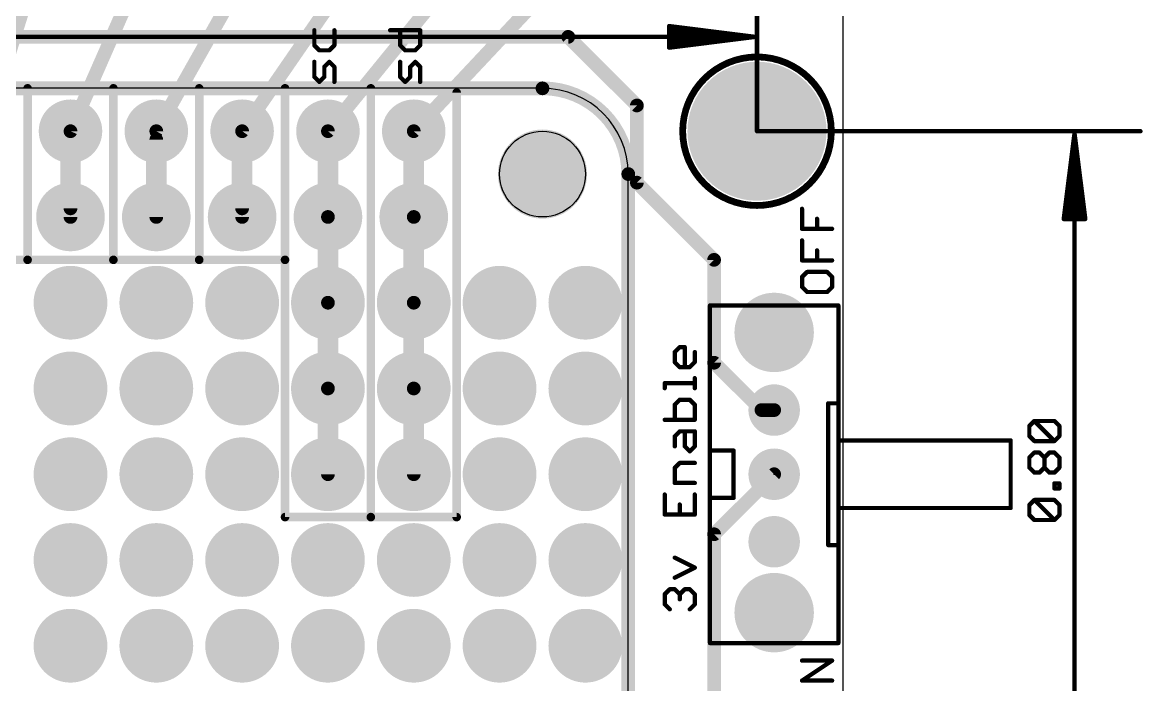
# Model space of a CAD drawing. Extents: x -40.9 to 40.6, y -25.5 to 30.2.
# Drawn here: x 7.47 to 40.62, y -6.23 to 13.38 of the extents above; entities that cross this region are included whole.
import ezdxf

# ---------------------------------------------------------------- set-up
doc = ezdxf.new("R2010")
doc.units = 0
for name, color, linetype in [('1', 12, 'CONTINUOUS'), ('16', 132, 'CONTINUOUS'), ('17', 110, 'CONTINUOUS'), ('18', 110, 'CONTINUOUS'), ('20', 53, 'CONTINUOUS'), ('21', 40, 'CONTINUOUS'), ('23', 53, 'CONTINUOUS'), ('29', 253, 'CONTINUOUS'), ('30', 253, 'CONTINUOUS'), ('41', 12, 'CONTINUOUS'), ('42', 132, 'CONTINUOUS'), ('47', 253, 'CONTINUOUS')]:
    doc.layers.add(name, color=color, linetype=linetype)

# ---------------------------------------------------------------- blocks, each defined once
blk = doc.blocks.new('ROUNDP')
at = {"const_width": 0.5}
blk.add_lwpolyline([(0, -0.25, 1), (0, 0.25, 1), (0, -0.25)], format="xyb", dxfattribs=at)
blk = doc.blocks.new('ROUNDV')
at = {"const_width": 0.5}
blk.add_lwpolyline([(0, -0.25, 1), (0, 0.25, 1), (0, -0.25)], format="xyb", dxfattribs=at)

msp = doc.modelspace()

# ---------------------------------------------------------------- linework, layer by layer
at = {"layer": '1', "const_width": 0.4064}
for points in [[(6.35, 10.16), (8.76, 17.84)], [(8.89, 10.16), (12.26, 17.84)], [(11.43, 10.16), (15.76, 17.84)], [(13.97, 10.16), (19.26, 17.84)], [(16.51, 10.16), (22.76, 17.84)], [(19.05, 10.16), (26.26, 17.84)]]:
    msp.add_lwpolyline(points, dxfattribs=at)
at = {"layer": '1', "const_width": 0.2032}
for points in [[(8.797, 10.2008, 1), (8.983, 10.1192)], [(11.3415, 10.2099, 1), (11.5185, 10.1101)], [(13.8863, 10.2176, 1), (14.0537, 10.1024)], [(16.4312, 10.2241, 1), (16.5888, 10.0959)], [(18.9759, 10.2295, 1), (19.1241, 10.0905)]]:
    msp.add_lwpolyline(points, format="xyb", dxfattribs=at)
at = {"layer": '16', "const_width": 0.4064}
for points in [[(-5.588, 12.954), (23.622, 12.954)], [(23.622, 12.954), (25.654, 10.922)], [(25.654, 10.922), (25.654, 8.636)], [(8.89, 7.62), (8.89, 10.16)], [(11.43, 10.16), (11.43, 7.62)], [(13.97, 7.62), (13.97, 10.16)], [(16.51, 10.16), (16.51, 7.62)], [(19.05, 10.16), (19.05, 7.62)], [(25.654, 8.636), (27.94, 6.35)], [(16.51, 7.62), (16.51, 5.08)], [(19.05, 5.08), (19.05, 7.62)], [(27.94, 6.35), (27.94, 3.302)], [(16.51, 5.08), (16.51, 2.54)], [(19.05, 2.54), (19.05, 5.08)], [(27.94, 3.302), (29.342, 1.9)], [(16.51, 2.54), (16.51, 0)], [(19.05, 0), (19.05, 2.54)], [(29.342, 1.9), (29.718, 1.9)], [(27.94, -1.778), (29.718, 0)], [(27.94, -6.858), (27.94, -1.778)]]:
    msp.add_lwpolyline(points, dxfattribs=at)
at = {"layer": '16', "const_width": 0.2032}
for points in [[(23.6938, 13.0258, 1), (23.5502, 12.8822)], [(23.622, 12.8524, 1), (23.622, 13.0556)], [(25.7556, 10.922, 1), (25.5524, 10.922)], [(25.5822, 10.8502, 1), (25.7258, 10.9938)], [(8.9916, 10.16, 1), (8.7884, 10.16)], [(11.5316, 10.16, 1), (11.3284, 10.16)], [(14.0716, 10.16, 1), (13.8684, 10.16)], [(16.6116, 10.16, 1), (16.4084, 10.16)], [(19.1516, 10.16, 1), (18.9484, 10.16)], [(25.5524, 8.636, 1), (25.7556, 8.636)], [(25.7258, 8.7078, 1), (25.5822, 8.5642)], [(8.7884, 7.62, 1), (8.9916, 7.62)], [(11.3284, 7.62, 1), (11.5316, 7.62)], [(13.8684, 7.62, 1), (14.0716, 7.62)], [(16.6116, 7.62, 1), (16.4084, 7.62)], [(16.4084, 7.62, 1), (16.6116, 7.62)], [(19.1516, 7.62, 1), (18.9484, 7.62)], [(18.9484, 7.62, 1), (19.1516, 7.62)], [(28.0416, 6.35, 1), (27.8384, 6.35)], [(27.8682, 6.2782, 1), (28.0118, 6.4218)], [(16.6116, 5.08, 1), (16.4084, 5.08)], [(16.4084, 5.08, 1), (16.6116, 5.08)], [(19.1516, 5.08, 1), (18.9484, 5.08)], [(18.9484, 5.08, 1), (19.1516, 5.08)], [(27.8384, 3.302, 1), (28.0416, 3.302)], [(28.0118, 3.3738, 1), (27.8682, 3.2302)], [(16.6116, 2.54, 1), (16.4084, 2.54)], [(19.1516, 2.54, 1), (18.9484, 2.54)], [(16.4084, 2.54, 1), (16.6116, 2.54)], [(18.9484, 2.54, 1), (19.1516, 2.54)], [(29.342, 2.0016, 1), (29.342, 1.7984)], [(29.2702, 1.8282, 1), (29.4138, 1.9718)], [(29.718, 1.7984, 1), (29.718, 2.0016)], [(16.4084, 0, 1), (16.6116, 0)], [(18.9484, 0, 1), (19.1516, 0)], [(29.7898, -0.0718, 1), (29.6462, 0.0718)], [(28.0416, -1.778, 1), (27.8384, -1.778)], [(27.8682, -1.7062, 1), (28.0118, -1.8498)]]:
    msp.add_lwpolyline(points, format="xyb", dxfattribs=at)
at = {"layer": '20'}
msp.add_line((31.75, 22.86), (31.75, -22.86), dxfattribs=at)
msp.add_circle((22.86, 8.89), 1.27, dxfattribs=at)
at = {"layer": '21'}
for p, q in [((22.86, 11.43), (-22.86, 11.43)), ((25.4, -8.89), (25.4, 8.89))]:
    msp.add_line(p, q, dxfattribs=at)
for points, const_width in [([(16.1073, 13.1492), (16.1073, 12.7043)], 0.127), ([(16.7005, 12.7043), (16.7005, 13.1492)], 0.127), ([(18.3507, 13.1492), (19.2405, 13.1492)], 0.127), ([(18.6473, 12.7043), (18.6473, 13.1492)], 0.127), ([(19.2405, 13.1492), (19.2405, 12.7043)], 0.127), ([(16.1073, 12.7043), (16.2556, 12.556)], 0.127), ([(16.2556, 12.556), (16.5522, 12.556)], 0.127), ([(16.5522, 12.556), (16.7005, 12.7043)], 0.127), ([(18.7956, 12.556), (18.6473, 12.7043)], 0.127), ([(19.0922, 12.556), (18.7956, 12.556)], 0.127), ([(19.2405, 12.7043), (19.0922, 12.556)], 0.127), ([(16.1073, 11.7688), (16.1073, 12.2137)], 0.127), ([(16.5522, 12.2137), (16.4039, 12.0654)], 0.127), ([(16.7005, 12.0654), (16.5522, 12.2137)], 0.127), ([(18.6473, 11.7688), (18.6473, 12.2137)], 0.127), ([(19.0922, 12.2137), (18.9439, 12.0654)], 0.127), ([(19.2405, 12.0654), (19.0922, 12.2137)], 0.127), ([(16.4039, 12.0654), (16.4039, 11.7688)], 0.127), ([(16.7005, 11.6205), (16.7005, 12.0654)], 0.127), ([(18.9439, 12.0654), (18.9439, 11.7688)], 0.127), ([(19.2405, 11.6205), (19.2405, 12.0654)], 0.127), ([(-22.86, 11.43), (22.86, 11.43)], 0.4064), ([(16.2556, 11.6205), (16.1073, 11.7688)], 0.127), ([(16.4039, 11.7688), (16.2556, 11.6205)], 0.127), ([(18.7956, 11.6205), (18.6473, 11.7688)], 0.127), ([(18.9439, 11.7688), (18.7956, 11.6205)], 0.127), ([(7.62, 11.43), (7.62, 6.35)], 0.254), ([(10.16, 11.43), (10.16, 6.35)], 0.254), ([(12.7, 11.43), (12.7, 6.35)], 0.254), ([(15.24, 11.43), (15.24, 6.35)], 0.254), ([(17.78, 11.43), (17.78, -1.27)], 0.254), ([(20.32, -1.27), (20.32, 11.303)], 0.254), ([(8.89, 10.16), (8.89, 7.874)], 0.4064), ([(13.97, 10.16), (13.97, 7.874)], 0.4064), ([(16.51, 10.16), (16.51, 0)], 0.4064), ([(19.05, 0), (19.05, 10.16)], 0.4064), ([(11.43, 7.62), (11.43, 9.906)], 0.4064), ([(25.4, 8.89), (25.4, -8.89)], 0.4064), ([(30.5427, 7.2685), (30.5427, 7.8617)], 0.127), ([(30.9876, 7.2685), (30.9876, 7.5651)], 0.127), ([(31.4325, 7.2685), (30.5427, 7.2685)], 0.127), ([(30.5427, 6.333), (30.5427, 6.9262)], 0.127), ([(30.9876, 6.333), (30.9876, 6.6296)], 0.127), ([(2.54, 6.35), (7.62, 6.35)], 0.254), ([(7.62, 6.35), (10.16, 6.35)], 0.254), ([(10.16, 6.35), (12.7, 6.35)], 0.254), ([(12.7, 6.35), (15.24, 6.35)], 0.254), ([(15.24, 6.35), (15.24, -1.27)], 0.254), ([(31.4325, 6.333), (30.5427, 6.333)], 0.127), ([(30.691, 5.9907), (30.5427, 5.8424)], 0.127), ([(31.2842, 5.9907), (30.691, 5.9907)], 0.127), ([(31.4325, 5.8424), (31.2842, 5.9907)], 0.127), ([(30.5427, 5.8424), (30.5427, 5.5458)], 0.127), ([(31.4325, 5.5458), (31.4325, 5.8424)], 0.127), ([(30.5427, 5.5458), (30.691, 5.3975)], 0.127), ([(30.691, 5.3975), (31.2842, 5.3975)], 0.127), ([(31.2842, 5.3975), (31.4325, 5.5458)], 0.127), ([(27.818, 0.7), (27.818, 5)], 0.127), ([(27.818, 5), (31.618, 5)], 0.127), ([(31.618, 5), (31.618, 2.1)], 0.127), ([(26.7753, 3.6167), (26.9236, 3.765)], 0.127), ([(26.7753, 3.3201), (26.7753, 3.6167)], 0.127), ([(26.9236, 3.765), (27.0719, 3.765)], 0.127), ([(27.0719, 3.765), (27.0719, 3.1718)], 0.127), ([(27.3685, 3.6167), (27.3685, 3.3201)], 0.127), ([(26.9236, 3.1718), (26.7753, 3.3201)], 0.127), ([(27.3685, 3.3201), (27.2202, 3.1718)], 0.127), ([(27.2202, 3.1718), (26.9236, 3.1718)], 0.127), ([(26.4787, 2.5481), (26.4787, 2.6964)], 0.127), ([(26.4787, 2.6964), (27.3685, 2.6964)], 0.127), ([(27.3685, 2.5481), (27.3685, 2.8447)], 0.127), ([(26.9236, 2.2058), (26.7753, 2.0575)], 0.127), ([(26.7753, 2.0575), (26.7753, 1.6126)], 0.127), ([(27.2202, 2.2058), (26.9236, 2.2058)], 0.127), ([(27.3685, 2.0575), (27.2202, 2.2058)], 0.127), ([(27.3685, 1.6126), (27.3685, 2.0575)], 0.127), ([(31.318, -2.1), (31.318, 2.1)], 0.127), ([(31.318, 2.1), (31.618, 2.1)], 0.127), ([(31.618, 2.1), (31.618, 1)], 0.127), ([(26.4787, 1.6126), (27.3685, 1.6126)], 0.127), ([(26.7753, 1.122), (26.9236, 1.2703)], 0.127), ([(26.9236, 1.2703), (27.3685, 1.2703)], 0.127), ([(27.0719, 0.8254), (27.0719, 1.2703)], 0.127), ([(27.3685, 1.2703), (27.3685, 0.8254)], 0.127), ([(26.7753, 0.8254), (26.7753, 1.122)], 0.127), ([(31.618, 1), (31.618, -1)], 0.127), ([(36.718, 1), (31.618, 1)], 0.127), ([(36.718, -1), (36.718, 1)], 0.127), ([(27.2202, 0.6771), (27.0719, 0.8254)], 0.127), ([(27.3685, 0.8254), (27.2202, 0.6771)], 0.127), ([(27.818, -0.7), (27.818, 0.7)], 0.127), ([(28.518, 0.7), (27.818, 0.7)], 0.127), ([(28.518, -0.7), (28.518, 0.7)], 0.127), ([(26.7753, 0.1865), (26.9236, 0.3347)], 0.127), ([(26.9236, 0.3347), (27.3685, 0.3347)], 0.127), ([(26.7753, -0.2584), (26.7753, 0.1865)], 0.127), ([(27.3685, -0.2584), (26.7753, -0.2584)], 0.127), ([(26.4787, -0.6008), (26.4787, -1.1939)], 0.127), ([(27.3685, -1.1939), (27.3685, -0.6008)], 0.127), ([(27.818, -5), (27.818, -0.7)], 0.127), ([(27.818, -0.7), (28.518, -0.7)], 0.127), ([(26.9236, -1.1939), (26.9236, -0.8974)], 0.127), ([(31.618, -1), (31.618, -2.1)], 0.127), ([(31.618, -1), (36.718, -1)], 0.127), ([(15.24, -1.27), (17.78, -1.27)], 0.254), ([(17.78, -1.27), (20.32, -1.27)], 0.254), ([(26.4787, -1.1939), (27.3685, -1.1939)], 0.127), ([(31.618, -2.1), (31.318, -2.1)], 0.127), ([(31.618, -2.1), (31.618, -5)], 0.127), ([(27.3685, -2.7684), (26.7753, -2.4718)], 0.127), ([(26.7753, -3.065), (27.3685, -2.7684)], 0.127), ([(26.4787, -3.5556), (26.627, -3.4073)], 0.127), ([(26.4787, -3.8522), (26.4787, -3.5556)], 0.127), ([(26.627, -3.4073), (26.7753, -3.4073)], 0.127), ([(26.7753, -3.4073), (26.9236, -3.5556)], 0.127), ([(26.9236, -3.5556), (27.0719, -3.4073)], 0.127), ([(26.9236, -3.5556), (26.9236, -3.7039)], 0.127), ([(27.0719, -3.4073), (27.2202, -3.4073)], 0.127), ([(27.2202, -3.4073), (27.3685, -3.5556)], 0.127), ([(27.3685, -3.5556), (27.3685, -3.8522)], 0.127), ([(26.627, -4.0005), (26.4787, -3.8522)], 0.127), ([(27.3685, -3.8522), (27.2202, -4.0005)], 0.127), ([(31.618, -5), (27.818, -5)], 0.127), ([(30.5427, -6.113), (31.4325, -5.5198)], 0.127), ([(31.4325, -5.5198), (30.5427, -5.5198)], 0.127), ([(31.4325, -6.113), (30.5427, -6.113)], 0.127)]:
    msp.add_lwpolyline(points, dxfattribs=dict(at, const_width=const_width))
for points, const_width in [([(16.1391, 13.1492, 1), (16.0756, 13.1492)], 0.0635), ([(16.7323, 13.1492, 1), (16.6688, 13.1492)], 0.0635), ([(18.3507, 13.1809, 1), (18.3507, 13.1174)], 0.0635), ([(18.6791, 13.1492, 1), (18.6156, 13.1492)], 0.0635), ([(19.2722, 13.1492, 1), (19.2088, 13.1492)], 0.0635), ([(19.2405, 13.1174, 1), (19.2405, 13.1809)], 0.0635), ([(16.1298, 12.7268, 1), (16.0849, 12.6819)], 0.0635), ([(16.0756, 12.7043, 1), (16.1391, 12.7043)], 0.0635), ([(16.2556, 12.5878, 1), (16.2556, 12.5243)], 0.0635), ([(16.2332, 12.5336, 1), (16.2781, 12.5785)], 0.0635), ([(16.5298, 12.5785, 1), (16.5747, 12.5336)], 0.0635), ([(16.5522, 12.5243, 1), (16.5522, 12.5878)], 0.0635), ([(16.6688, 12.7043, 1), (16.7323, 12.7043)], 0.0635), ([(16.723, 12.6819, 1), (16.678, 12.7268)], 0.0635), ([(18.6698, 12.7268, 1), (18.6249, 12.6819)], 0.0635), ([(18.6156, 12.7043, 1), (18.6791, 12.7043)], 0.0635), ([(18.7956, 12.5878, 1), (18.7956, 12.5243)], 0.0635), ([(18.7732, 12.5336, 1), (18.8181, 12.5785)], 0.0635), ([(19.0698, 12.5785, 1), (19.1147, 12.5336)], 0.0635), ([(19.0922, 12.5243, 1), (19.0922, 12.5878)], 0.0635), ([(19.2088, 12.7043, 1), (19.2722, 12.7043)], 0.0635), ([(19.263, 12.6819, 1), (19.218, 12.7268)], 0.0635), ([(16.1391, 12.2137, 1), (16.0756, 12.2137)], 0.0635), ([(16.5747, 12.2361, 1), (16.5298, 12.1912)], 0.0635), ([(16.5747, 12.1912, 1), (16.5298, 12.2361)], 0.0635), ([(18.6791, 12.2137, 1), (18.6156, 12.2137)], 0.0635), ([(19.1147, 12.2361, 1), (19.0698, 12.1912)], 0.0635), ([(19.1147, 12.1912, 1), (19.0698, 12.2361)], 0.0635), ([(29.21, 7.96, 1), (29.21, 12.36, 1), (29.21, 7.96)], 0.2), ([(16.4357, 12.0654, 1), (16.3722, 12.0654)], 0.0635), ([(16.3815, 12.0878, 1), (16.4264, 12.0429)], 0.0635), ([(16.7323, 12.0654, 1), (16.6688, 12.0654)], 0.0635), ([(16.678, 12.0429, 1), (16.723, 12.0878)], 0.0635), ([(18.9757, 12.0654, 1), (18.9122, 12.0654)], 0.0635), ([(18.9215, 12.0878, 1), (18.9664, 12.0429)], 0.0635), ([(19.2722, 12.0654, 1), (19.2088, 12.0654)], 0.0635), ([(19.218, 12.0429, 1), (19.263, 12.0878)], 0.0635), ([(16.1298, 11.7912, 1), (16.0849, 11.7463)], 0.0635), ([(16.0756, 11.7688, 1), (16.1391, 11.7688)], 0.0635), ([(16.2332, 11.643, 1), (16.2781, 11.598)], 0.0635), ([(16.2332, 11.598, 1), (16.2781, 11.643)], 0.0635), ([(16.3722, 11.7688, 1), (16.4357, 11.7688)], 0.0635), ([(16.4264, 11.7463, 1), (16.3815, 11.7912)], 0.0635), ([(16.6688, 11.6205, 1), (16.7323, 11.6205)], 0.0635), ([(18.6698, 11.7912, 1), (18.6249, 11.7463)], 0.0635), ([(18.6156, 11.7688, 1), (18.6791, 11.7688)], 0.0635), ([(18.7732, 11.643, 1), (18.8181, 11.598)], 0.0635), ([(18.7732, 11.598, 1), (18.8181, 11.643)], 0.0635), ([(18.9122, 11.7688, 1), (18.9757, 11.7688)], 0.0635), ([(18.9664, 11.7463, 1), (18.9215, 11.7912)], 0.0635), ([(19.2088, 11.6205, 1), (19.2722, 11.6205)], 0.0635), ([(25.4, 8.89, 0.4142), (22.86, 11.43)], 0.4064), ([(22.86, 11.5316, 1), (22.86, 11.3284)], 0.2032), ([(22.86, 11.3284, 1), (22.86, 11.5316)], 0.2032), ([(7.6835, 11.43, 1), (7.5565, 11.43)], 0.127), ([(10.2235, 11.43, 1), (10.0965, 11.43)], 0.127), ([(12.7635, 11.43, 1), (12.6365, 11.43)], 0.127), ([(15.3035, 11.43, 1), (15.1765, 11.43)], 0.127), ([(17.8435, 11.43, 1), (17.7165, 11.43)], 0.127), ([(20.3835, 11.303, 1), (20.2565, 11.303)], 0.127), ([(8.9916, 10.16, 1), (8.7884, 10.16)], 0.2032), ([(14.0716, 10.16, 1), (13.8684, 10.16)], 0.2032), ([(16.6116, 10.16, 1), (16.4084, 10.16)], 0.2032), ([(19.1516, 10.16, 1), (18.9484, 10.16)], 0.2032), ([(11.5316, 9.906, 1), (11.3284, 9.906)], 0.2032), ([(25.5016, 8.89, 1), (25.2984, 8.89)], 0.2032), ([(25.2984, 8.89, 1), (25.5016, 8.89)], 0.2032), ([(8.7884, 7.874, 1), (8.9916, 7.874)], 0.2032), ([(13.8684, 7.874, 1), (14.0716, 7.874)], 0.2032), ([(11.3284, 7.62, 1), (11.5316, 7.62)], 0.2032), ([(30.5745, 7.8617, 1), (30.511, 7.8617)], 0.0635), ([(31.0194, 7.5651, 1), (30.9559, 7.5651)], 0.0635), ([(30.5427, 7.3003, 1), (30.5427, 7.2368)], 0.0635), ([(30.511, 7.2685, 1), (30.5745, 7.2685)], 0.0635), ([(30.9559, 7.2685, 1), (31.0194, 7.2685)], 0.0635), ([(31.4325, 7.2368, 1), (31.4325, 7.3003)], 0.0635), ([(30.5745, 6.9262, 1), (30.511, 6.9262)], 0.0635), ([(31.0194, 6.6296, 1), (30.9559, 6.6296)], 0.0635), ([(7.62, 6.4135, 1), (7.62, 6.2865)], 0.127), ([(7.5565, 6.35, 1), (7.6835, 6.35)], 0.127), ([(7.62, 6.2865, 1), (7.62, 6.4135)], 0.127), ([(10.16, 6.4135, 1), (10.16, 6.2865)], 0.127), ([(10.0965, 6.35, 1), (10.2235, 6.35)], 0.127), ([(10.16, 6.2865, 1), (10.16, 6.4135)], 0.127), ([(12.7, 6.4135, 1), (12.7, 6.2865)], 0.127), ([(12.6365, 6.35, 1), (12.7635, 6.35)], 0.127), ([(12.7, 6.2865, 1), (12.7, 6.4135)], 0.127), ([(15.3035, 6.35, 1), (15.1765, 6.35)], 0.127), ([(15.1765, 6.35, 1), (15.3035, 6.35)], 0.127), ([(15.24, 6.2865, 1), (15.24, 6.4135)], 0.127), ([(30.5427, 6.3648, 1), (30.5427, 6.3013)], 0.0635), ([(30.511, 6.333, 1), (30.5745, 6.333)], 0.0635), ([(30.9559, 6.333, 1), (31.0194, 6.333)], 0.0635), ([(31.4325, 6.3013, 1), (31.4325, 6.3648)], 0.0635), ([(30.691, 6.0224, 1), (30.691, 5.9589)], 0.0635), ([(30.7135, 5.9682, 1), (30.6686, 6.0131)], 0.0635), ([(31.3067, 6.0131, 1), (31.2618, 5.9682)], 0.0635), ([(31.2842, 5.9589, 1), (31.2842, 6.0224)], 0.0635), ([(30.5745, 5.8424, 1), (30.511, 5.8424)], 0.0635), ([(30.5203, 5.8648, 1), (30.5652, 5.8199)], 0.0635), ([(31.4642, 5.8424, 1), (31.4008, 5.8424)], 0.0635), ([(31.41, 5.8199, 1), (31.455, 5.8648)], 0.0635), ([(30.511, 5.5458, 1), (30.5745, 5.5458)], 0.0635), ([(30.5652, 5.5682, 1), (30.5203, 5.5233)], 0.0635), ([(30.691, 5.4292, 1), (30.691, 5.3658)], 0.0635), ([(30.6686, 5.375, 1), (30.7135, 5.42)], 0.0635), ([(31.2618, 5.42, 1), (31.3067, 5.375)], 0.0635), ([(31.2842, 5.3658, 1), (31.2842, 5.4292)], 0.0635), ([(31.4008, 5.5458, 1), (31.4642, 5.5458)], 0.0635), ([(31.455, 5.5233, 1), (31.41, 5.5682)], 0.0635), ([(27.8498, 5, 1), (27.7863, 5)], 0.0635), ([(27.818, 5.0317, 1), (27.818, 4.9683)], 0.0635), ([(31.6498, 5, 1), (31.5863, 5)], 0.0635), ([(31.618, 4.9683, 1), (31.618, 5.0317)], 0.0635), ([(26.8071, 3.6167, 1), (26.7436, 3.6167)], 0.0635), ([(26.7529, 3.6391, 1), (26.7978, 3.5942)], 0.0635), ([(26.9236, 3.7967, 1), (26.9236, 3.7332)], 0.0635), ([(26.9461, 3.7425, 1), (26.9012, 3.7874)], 0.0635), ([(27.1037, 3.765, 1), (27.0402, 3.765)], 0.0635), ([(27.0719, 3.7332, 1), (27.0719, 3.7967)], 0.0635), ([(27.4002, 3.6167, 1), (27.3368, 3.6167)], 0.0635), ([(26.7978, 3.3426, 1), (26.7529, 3.2976)], 0.0635), ([(26.7436, 3.3201, 1), (26.8071, 3.3201)], 0.0635), ([(27.3368, 3.3201, 1), (27.4002, 3.3201)], 0.0635), ([(27.391, 3.2976, 1), (27.346, 3.3426)], 0.0635), ([(26.9236, 3.2036, 1), (26.9236, 3.1401)], 0.0635), ([(26.9012, 3.1494, 1), (26.9461, 3.1943)], 0.0635), ([(27.0402, 3.1718, 1), (27.1037, 3.1718)], 0.0635), ([(27.1978, 3.1943, 1), (27.2427, 3.1494)], 0.0635), ([(27.2202, 3.1401, 1), (27.2202, 3.2036)], 0.0635), ([(26.4787, 2.7282, 1), (26.4787, 2.6647)], 0.0635), ([(26.5105, 2.6964, 1), (26.447, 2.6964)], 0.0635), ([(27.4002, 2.8447, 1), (27.3368, 2.8447)], 0.0635), ([(27.3685, 2.6647, 1), (27.3685, 2.7282)], 0.0635), ([(26.447, 2.5481, 1), (26.5105, 2.5481)], 0.0635), ([(27.3368, 2.5481, 1), (27.4002, 2.5481)], 0.0635), ([(26.8071, 2.0575, 1), (26.7436, 2.0575)], 0.0635), ([(26.7529, 2.0799, 1), (26.7978, 2.035)], 0.0635), ([(26.9236, 2.2375, 1), (26.9236, 2.174)], 0.0635), ([(26.9461, 2.1833, 1), (26.9012, 2.2282)], 0.0635), ([(27.2427, 2.2282, 1), (27.1978, 2.1833)], 0.0635), ([(27.2202, 2.174, 1), (27.2202, 2.2375)], 0.0635), ([(27.4002, 2.0575, 1), (27.3368, 2.0575)], 0.0635), ([(27.346, 2.035, 1), (27.391, 2.0799)], 0.0635), ([(31.318, 2.1318, 1), (31.318, 2.0682)], 0.0635), ([(31.3498, 2.1, 1), (31.2863, 2.1)], 0.0635), ([(31.6498, 2.1, 1), (31.5863, 2.1)], 0.0635), ([(31.5863, 2.1, 1), (31.6498, 2.1)], 0.0635), ([(31.618, 2.0682, 1), (31.618, 2.1318)], 0.0635), ([(26.4787, 1.6444, 1), (26.4787, 1.5809)], 0.0635), ([(27.3685, 1.5809, 1), (27.3685, 1.6444)], 0.0635), ([(26.7436, 1.6126, 1), (26.8071, 1.6126)], 0.0635), ([(26.9236, 1.302, 1), (26.9236, 1.2385)], 0.0635), ([(26.9461, 1.2478, 1), (26.9012, 1.2927)], 0.0635), ([(27.1037, 1.2703, 1), (27.0402, 1.2703)], 0.0635), ([(27.3368, 1.6126, 1), (27.4002, 1.6126)], 0.0635), ([(27.4002, 1.2703, 1), (27.3368, 1.2703)], 0.0635), ([(27.3685, 1.2385, 1), (27.3685, 1.302)], 0.0635), ([(26.8071, 1.122, 1), (26.7436, 1.122)], 0.0635), ([(26.7529, 1.1444, 1), (26.7978, 1.0995)], 0.0635), ([(31.618, 1.0317, 1), (31.618, 0.9683)], 0.0635), ([(31.6498, 1, 1), (31.5863, 1)], 0.0635), ([(31.5863, 1, 1), (31.6498, 1)], 0.0635), ([(36.7498, 1, 1), (36.6863, 1)], 0.0635), ([(36.718, 0.9683, 1), (36.718, 1.0317)], 0.0635), ([(26.7436, 0.8254, 1), (26.8071, 0.8254)], 0.0635), ([(27.0402, 0.8254, 1), (27.1037, 0.8254)], 0.0635), ([(27.0944, 0.8478, 1), (27.0495, 0.8029)], 0.0635), ([(27.1978, 0.6995, 1), (27.2427, 0.6546)], 0.0635), ([(27.1978, 0.6546, 1), (27.2427, 0.6995)], 0.0635), ([(27.3368, 0.8254, 1), (27.4002, 0.8254)], 0.0635), ([(27.391, 0.8029, 1), (27.346, 0.8478)], 0.0635), ([(27.818, 0.7318, 1), (27.818, 0.6683)], 0.0635), ([(27.8498, 0.7, 1), (27.7863, 0.7)], 0.0635), ([(27.7863, 0.7, 1), (27.8498, 0.7)], 0.0635), ([(28.5497, 0.7, 1), (28.4863, 0.7)], 0.0635), ([(28.518, 0.6683, 1), (28.518, 0.7318)], 0.0635), ([(26.9236, 0.3665, 1), (26.9236, 0.303)], 0.0635), ([(26.9461, 0.3123, 1), (26.9012, 0.3572)], 0.0635), ([(27.3685, 0.303, 1), (27.3685, 0.3665)], 0.0635), ([(16.4084, 0, 1), (16.6116, 0)], 0.2032), ([(18.9484, 0, 1), (19.1516, 0)], 0.2032), ([(26.8071, 0.1865, 1), (26.7436, 0.1865)], 0.0635), ([(26.7529, 0.2089, 1), (26.7978, 0.164)], 0.0635), ([(26.7753, -0.2267, 1), (26.7753, -0.2902)], 0.0635), ([(26.7436, -0.2584, 1), (26.8071, -0.2584)], 0.0635), ([(27.3685, -0.2902, 1), (27.3685, -0.2267)], 0.0635), ([(26.5105, -0.6008, 1), (26.447, -0.6008)], 0.0635), ([(27.4002, -0.6008, 1), (27.3368, -0.6008)], 0.0635), ([(27.818, -0.6683, 1), (27.818, -0.7318)], 0.0635), ([(27.8498, -0.7, 1), (27.7863, -0.7)], 0.0635), ([(28.518, -0.7318, 1), (28.518, -0.6683)], 0.0635), ([(26.9554, -0.8974, 1), (26.8919, -0.8974)], 0.0635), ([(27.7863, -0.7, 1), (27.8498, -0.7)], 0.0635), ([(28.4863, -0.7, 1), (28.5497, -0.7)], 0.0635), ([(31.618, -0.9683, 1), (31.618, -1.0317)], 0.0635), ([(31.6498, -1, 1), (31.5863, -1)], 0.0635), ([(31.5863, -1, 1), (31.6498, -1)], 0.0635), ([(36.6863, -1, 1), (36.7498, -1)], 0.0635), ([(36.718, -1.0317, 1), (36.718, -0.9683)], 0.0635), ([(15.24, -1.2065, 1), (15.24, -1.3335)], 0.127), ([(15.1765, -1.27, 1), (15.3035, -1.27)], 0.127), ([(17.78, -1.2065, 1), (17.78, -1.3335)], 0.127), ([(17.7165, -1.27, 1), (17.8435, -1.27)], 0.127), ([(17.78, -1.3335, 1), (17.78, -1.2065)], 0.127), ([(20.2565, -1.27, 1), (20.3835, -1.27)], 0.127), ([(20.32, -1.3335, 1), (20.32, -1.2065)], 0.127), ([(26.4787, -1.1622, 1), (26.4787, -1.2257)], 0.0635), ([(26.447, -1.1939, 1), (26.5105, -1.1939)], 0.0635), ([(26.8919, -1.1939, 1), (26.9554, -1.1939)], 0.0635), ([(27.3368, -1.1939, 1), (27.4002, -1.1939)], 0.0635), ([(27.3685, -1.2257, 1), (27.3685, -1.1622)], 0.0635), ([(31.318, -2.0682, 1), (31.318, -2.1318)], 0.0635), ([(31.2863, -2.1, 1), (31.3498, -2.1)], 0.0635), ([(31.6498, -2.1, 1), (31.5863, -2.1)], 0.0635), ([(31.5863, -2.1, 1), (31.6498, -2.1)], 0.0635), ([(31.618, -2.1318, 1), (31.618, -2.0682)], 0.0635), ([(26.7895, -2.4434, 1), (26.7611, -2.5002)], 0.0635), ([(27.3827, -2.7968, 1), (27.3543, -2.74)], 0.0635), ([(27.3543, -2.7968, 1), (27.3827, -2.74)], 0.0635), ([(26.7611, -3.0366, 1), (26.7895, -3.0934)], 0.0635), ([(26.5105, -3.5556, 1), (26.447, -3.5556)], 0.0635), ([(26.4563, -3.5332, 1), (26.5012, -3.5781)], 0.0635), ([(26.627, -3.3756, 1), (26.627, -3.4391)], 0.0635), ([(26.6495, -3.4298, 1), (26.6046, -3.3849)], 0.0635), ([(26.7978, -3.3849, 1), (26.7529, -3.4298)], 0.0635), ([(26.7753, -3.4391, 1), (26.7753, -3.3756)], 0.0635), ([(26.9554, -3.5556, 1), (26.8919, -3.5556)], 0.0635), ([(26.9012, -3.5332, 1), (26.9461, -3.5781)], 0.0635), ([(26.9012, -3.5781, 1), (26.9461, -3.5332)], 0.0635), ([(27.0719, -3.3756, 1), (27.0719, -3.4391)], 0.0635), ([(27.0944, -3.4298, 1), (27.0495, -3.3849)], 0.0635), ([(27.2427, -3.3849, 1), (27.1978, -3.4298)], 0.0635), ([(27.2202, -3.4391, 1), (27.2202, -3.3756)], 0.0635), ([(27.4002, -3.5556, 1), (27.3368, -3.5556)], 0.0635), ([(27.346, -3.5781, 1), (27.391, -3.5332)], 0.0635), ([(26.447, -3.8522, 1), (26.5105, -3.8522)], 0.0635), ([(26.5012, -3.8298, 1), (26.4563, -3.8747)], 0.0635), ([(26.6046, -4.023, 1), (26.6495, -3.978)], 0.0635), ([(26.8919, -3.7039, 1), (26.9554, -3.7039)], 0.0635), ([(27.1978, -3.978, 1), (27.2427, -4.023)], 0.0635), ([(27.3368, -3.8522, 1), (27.4002, -3.8522)], 0.0635), ([(27.391, -3.8747, 1), (27.346, -3.8298)], 0.0635), ([(27.818, -4.9683, 1), (27.818, -5.0317)], 0.0635), ([(27.7863, -5, 1), (27.8498, -5)], 0.0635), ([(31.5863, -5, 1), (31.6498, -5)], 0.0635), ([(31.618, -5.0317, 1), (31.618, -4.9683)], 0.0635), ([(30.5427, -5.4881, 1), (30.5427, -5.5516)], 0.0635), ([(31.4501, -5.5462, 1), (31.4149, -5.4934)], 0.0635), ([(31.4325, -5.5516, 1), (31.4325, -5.4881)], 0.0635), ([(30.5427, -6.0812, 1), (30.5427, -6.1447)], 0.0635), ([(30.5251, -6.0866, 1), (30.5604, -6.1394)], 0.0635), ([(31.4325, -6.1447, 1), (31.4325, -6.0812)], 0.0635)]:
    msp.add_lwpolyline(points, format="xyb", dxfattribs=dict(at, const_width=const_width))
msp.add_arc((22.86, 8.89), 2.54, 0, 90, dxfattribs=at)
at = {"layer": '23'}
for p in [(29.21, 10.16), (29.718, 0)]:
    msp.add_point(p, dxfattribs=at)
at = {"layer": '29', "const_width": 1.3208}
msp.add_lwpolyline([(22.86, 8.2296, 1), (22.86, 9.5504, 1), (22.86, 8.2296)], format="xyb", dxfattribs=at)
at = {"layer": '30', "const_width": 0.6096}
for points in [[(8.89, 7.366), (8.89, 10.414)], [(13.97, 7.62), (13.97, 10.414)], [(11.43, 10.16), (11.43, 7.62)], [(16.51, 10.16), (16.51, 0.254)], [(19.05, 0), (19.05, 10.16)]]:
    msp.add_lwpolyline(points, dxfattribs=at)
at = {"layer": '30'}
for points, const_width in [([(9.0424, 10.414, 1), (8.7376, 10.414)], 0.3048), ([(14.1224, 10.414, 1), (13.8176, 10.414)], 0.3048), ([(11.5824, 10.16, 1), (11.2776, 10.16)], 0.3048), ([(16.6624, 10.16, 1), (16.3576, 10.16)], 0.3048), ([(19.2024, 10.16, 1), (18.8976, 10.16)], 0.3048), ([(22.86, 8.2296, 1), (22.86, 9.5504, 1), (22.86, 8.2296)], 1.3208), ([(11.2776, 7.62, 1), (11.5824, 7.62)], 0.3048), ([(13.8176, 7.62, 1), (14.1224, 7.62)], 0.3048), ([(8.7376, 7.366, 1), (9.0424, 7.366)], 0.3048), ([(16.3576, 0.254, 1), (16.6624, 0.254)], 0.3048), ([(18.8976, 0, 1), (19.2024, 0)], 0.3048)]:
    msp.add_lwpolyline(points, format="xyb", dxfattribs=dict(at, const_width=const_width))
at = {"layer": '41', "const_width": 2.032}
msp.add_lwpolyline([(29.21, 9.16, 1), (29.21, 11.16, 1), (29.21, 9.16)], format="xyb", dxfattribs=at)
at = {"layer": '42', "const_width": 2.032}
msp.add_lwpolyline([(29.21, 9.16, 1), (29.21, 11.16, 1), (29.21, 9.16)], format="xyb", dxfattribs=at)
at = {"layer": '47'}
for points, const_width in [([(29.21, 10.16), (29.21, 14.904)], 0.13), ([(29.145, 12.954), (26.61, 13.2732)], 0.13), ([(26.61, 13.2732), (26.61, 12.6348)], 0.13), ([(29.145, 12.954), (26.61, 13.214)], 0.13), ([(-29.145, 12.954), (29.145, 12.954)], 0.13), ([(29.145, 12.954), (26.61, 13.084)], 0.13), ([(26.61, 12.6348), (29.145, 12.954)], 0.13), ([(26.61, 12.824), (29.145, 12.954)], 0.13), ([(26.61, 12.694), (29.145, 12.954)], 0.13), ([(29.21, 10.16), (40.558, 10.16)], 0.13), ([(38.608, 10.095), (38.2888, 7.56)], 0.13), ([(38.608, 10.095), (38.348, 7.56)], 0.13), ([(38.608, 10.095), (38.478, 7.56)], 0.13), ([(38.608, -10.095), (38.608, 10.095)], 0.13), ([(38.9272, 7.56), (38.608, 10.095)], 0.13), ([(38.738, 7.56), (38.608, 10.095)], 0.13), ([(38.868, 7.56), (38.608, 10.095)], 0.13), ([(38.2888, 7.56), (38.9272, 7.56)], 0.13), ([(37.2707, 1.428), (37.419, 1.5763)], 0.127), ([(37.2707, 1.1314), (37.2707, 1.428)], 0.127), ([(37.419, 1.5763), (38.0122, 1.5763)], 0.127), ([(38.0122, 0.9831), (37.419, 1.5763)], 0.127), ([(38.0122, 1.5763), (38.1605, 1.428)], 0.127), ([(38.1605, 1.428), (38.1605, 1.1314)], 0.127), ([(37.419, 0.9831), (37.2707, 1.1314)], 0.127), ([(38.0122, 0.9831), (37.419, 0.9831)], 0.127), ([(38.1605, 1.1314), (38.0122, 0.9831)], 0.127), ([(37.2707, 0.4924), (37.419, 0.6407)], 0.127), ([(37.419, 0.6407), (37.5673, 0.6407)], 0.127), ([(37.5673, 0.6407), (37.7156, 0.4924)], 0.127), ([(37.7156, 0.4924), (37.8639, 0.6407)], 0.127), ([(37.8639, 0.6407), (38.0122, 0.6407)], 0.127), ([(38.0122, 0.6407), (38.1605, 0.4924)], 0.127), ([(37.2707, 0.1959), (37.2707, 0.4924)], 0.127), ([(37.7156, 0.1959), (37.7156, 0.4924)], 0.127), ([(38.1605, 0.4924), (38.1605, 0.1959)], 0.127), ([(37.419, 0.0476), (37.2707, 0.1959)], 0.127), ([(37.5673, 0.0476), (37.419, 0.0476)], 0.127), ([(37.7156, 0.1959), (37.5673, 0.0476)], 0.127), ([(37.8639, 0.0476), (37.7156, 0.1959)], 0.127), ([(38.0122, 0.0476), (37.8639, 0.0476)], 0.127), ([(38.1605, 0.1959), (38.0122, 0.0476)], 0.127), ([(38.0122, -0.4202), (38.0122, -0.2719)], 0.127), ([(38.0122, -0.2719), (38.1605, -0.2719)], 0.127), ([(38.1605, -0.2719), (38.1605, -0.4202)], 0.127), ([(38.1605, -0.4202), (38.0122, -0.4202)], 0.127), ([(37.2707, -0.9108), (37.419, -0.7625)], 0.127), ([(37.2707, -1.2074), (37.2707, -0.9108)], 0.127), ([(37.419, -0.7625), (38.0122, -0.7625)], 0.127), ([(38.0122, -1.3557), (37.419, -0.7625)], 0.127), ([(38.0122, -0.7625), (38.1605, -0.9108)], 0.127), ([(38.1605, -0.9108), (38.1605, -1.2074)], 0.127), ([(37.419, -1.3557), (37.2707, -1.2074)], 0.127), ([(38.0122, -1.3557), (37.419, -1.3557)], 0.127), ([(38.1605, -1.2074), (38.0122, -1.3557)], 0.127)]:
    msp.add_lwpolyline(points, dxfattribs=dict(at, const_width=const_width))
for points, const_width in [([(26.6141, 13.3055, 1), (26.6059, 13.241)], 0.065), ([(26.6425, 13.2732, 1), (26.5775, 13.2732)], 0.065), ([(26.6133, 13.2463, 1), (26.6067, 13.1817)], 0.065), ([(26.6117, 13.1165, 1), (26.6083, 13.0515)], 0.065), ([(29.1491, 12.9218, 1), (29.1409, 12.9862)], 0.065), ([(29.1409, 12.9218, 1), (29.1491, 12.9862)], 0.065), ([(29.1483, 12.9217, 1), (29.1417, 12.9863)], 0.065), ([(29.1417, 12.9217, 1), (29.1483, 12.9863)], 0.065), ([(29.1433, 12.9215, 1), (29.1467, 12.9865)], 0.065), ([(29.1467, 12.9215, 1), (29.1433, 12.9865)], 0.065), ([(29.145, 12.9215, 1), (29.145, 12.9865)], 0.065), ([(26.6083, 12.8565, 1), (26.6117, 12.7915)], 0.065), ([(26.6067, 12.7263, 1), (26.6133, 12.6617)], 0.065), ([(26.6059, 12.667, 1), (26.6141, 12.6025)], 0.065), ([(26.5775, 12.6348, 1), (26.6425, 12.6348)], 0.065), ([(29.21, 10.1925, 1), (29.21, 10.1275)], 0.065), ([(29.1775, 10.16, 1), (29.2425, 10.16)], 0.065), ([(38.6405, 10.095, 1), (38.5755, 10.095)], 0.065), ([(38.6402, 10.0991, 1), (38.5758, 10.0909)], 0.065), ([(38.6405, 10.0933, 1), (38.5755, 10.0967)], 0.065), ([(38.6405, 10.0967, 1), (38.5755, 10.0933)], 0.065), ([(38.6403, 10.0983, 1), (38.5757, 10.0917)], 0.065), ([(38.6403, 10.0917, 1), (38.5757, 10.0983)], 0.065), ([(38.6402, 10.0909, 1), (38.5758, 10.0991)], 0.065), ([(40.558, 10.1275, 1), (40.558, 10.1925)], 0.065), ([(38.2565, 7.5641, 1), (38.321, 7.5559)], 0.065), ([(38.2888, 7.5925, 1), (38.2888, 7.5275)], 0.065), ([(38.3157, 7.5633, 1), (38.3803, 7.5567)], 0.065), ([(38.4455, 7.5617, 1), (38.5105, 7.5583)], 0.065), ([(38.7055, 7.5583, 1), (38.7705, 7.5617)], 0.065), ([(38.8357, 7.5567, 1), (38.9003, 7.5633)], 0.065), ([(38.895, 7.5559, 1), (38.9595, 7.5641)], 0.065), ([(38.9272, 7.5275, 1), (38.9272, 7.5925)], 0.065), ([(37.3025, 1.428, 1), (37.239, 1.428)], 0.0635), ([(37.2483, 1.4504, 1), (37.2932, 1.4055)], 0.0635), ([(37.419, 1.608, 1), (37.419, 1.5445)], 0.0635), ([(37.4415, 1.5987, 1), (37.3966, 1.5538)], 0.0635), ([(37.4415, 1.5538, 1), (37.3966, 1.5987)], 0.0635), ([(38.0347, 1.5987, 1), (37.9898, 1.5538)], 0.0635), ([(38.0122, 1.5445, 1), (38.0122, 1.608)], 0.0635), ([(38.1923, 1.428, 1), (38.1287, 1.428)], 0.0635), ([(38.138, 1.4055, 1), (38.183, 1.4504)], 0.0635), ([(37.239, 1.1314, 1), (37.3025, 1.1314)], 0.0635), ([(37.2932, 1.1538, 1), (37.2483, 1.1089)], 0.0635), ([(37.419, 1.0148, 1), (37.419, 0.9513)], 0.0635), ([(37.3966, 0.9606, 1), (37.4415, 1.0055)], 0.0635), ([(37.9898, 1.0055, 1), (38.0347, 0.9606)], 0.0635), ([(37.9898, 0.9606, 1), (38.0347, 1.0055)], 0.0635), ([(38.0122, 0.9513, 1), (38.0122, 1.0148)], 0.0635), ([(38.1287, 1.1314, 1), (38.1923, 1.1314)], 0.0635), ([(38.183, 1.1089, 1), (38.138, 1.1538)], 0.0635), ([(37.419, 0.6725, 1), (37.419, 0.609)], 0.0635), ([(37.4415, 0.6183, 1), (37.3966, 0.6632)], 0.0635), ([(37.5898, 0.6632, 1), (37.5449, 0.6183)], 0.0635), ([(37.5673, 0.609, 1), (37.5673, 0.6725)], 0.0635), ([(37.8639, 0.6725, 1), (37.8639, 0.609)], 0.0635), ([(37.8864, 0.6183, 1), (37.8415, 0.6632)], 0.0635), ([(38.0347, 0.6632, 1), (37.9898, 0.6183)], 0.0635), ([(38.0122, 0.609, 1), (38.0122, 0.6725)], 0.0635), ([(37.3025, 0.4924, 1), (37.239, 0.4924)], 0.0635), ([(37.2483, 0.5149, 1), (37.2932, 0.47)], 0.0635), ([(37.7474, 0.4924, 1), (37.6839, 0.4924)], 0.0635), ([(37.6932, 0.5149, 1), (37.7381, 0.47)], 0.0635), ([(37.6932, 0.47, 1), (37.7381, 0.5149)], 0.0635), ([(38.1923, 0.4924, 1), (38.1287, 0.4924)], 0.0635), ([(38.138, 0.47, 1), (38.183, 0.5149)], 0.0635), ([(37.239, 0.1959, 1), (37.3025, 0.1959)], 0.0635), ([(37.2932, 0.2183, 1), (37.2483, 0.1734)], 0.0635), ([(37.419, 0.0793, 1), (37.419, 0.0158)], 0.0635), ([(37.3966, 0.0251, 1), (37.4415, 0.07)], 0.0635), ([(37.5449, 0.07, 1), (37.5898, 0.0251)], 0.0635), ([(37.5673, 0.0158, 1), (37.5673, 0.0793)], 0.0635), ([(37.6839, 0.1959, 1), (37.7474, 0.1959)], 0.0635), ([(37.7381, 0.2183, 1), (37.6932, 0.1734)], 0.0635), ([(37.7381, 0.1734, 1), (37.6932, 0.2183)], 0.0635), ([(37.8639, 0.0793, 1), (37.8639, 0.0158)], 0.0635), ([(37.8415, 0.0251, 1), (37.8864, 0.07)], 0.0635), ([(37.9898, 0.07, 1), (38.0347, 0.0251)], 0.0635), ([(38.0122, 0.0158, 1), (38.0122, 0.0793)], 0.0635), ([(38.1287, 0.1959, 1), (38.1923, 0.1959)], 0.0635), ([(38.183, 0.1734, 1), (38.138, 0.2183)], 0.0635), ([(38.044, -0.2719, 1), (37.9805, -0.2719)], 0.0635), ([(38.0122, -0.2402, 1), (38.0122, -0.3037)], 0.0635), ([(38.1923, -0.2719, 1), (38.1287, -0.2719)], 0.0635), ([(38.1605, -0.3037, 1), (38.1605, -0.2402)], 0.0635), ([(38.0122, -0.3884, 1), (38.0122, -0.4519)], 0.0635), ([(37.9805, -0.4202, 1), (38.044, -0.4202)], 0.0635), ([(38.1287, -0.4202, 1), (38.1923, -0.4202)], 0.0635), ([(38.1605, -0.4519, 1), (38.1605, -0.3884)], 0.0635), ([(37.3025, -0.9108, 1), (37.239, -0.9108)], 0.0635), ([(37.2483, -0.8884, 1), (37.2932, -0.9333)], 0.0635), ([(37.419, -0.7308, 1), (37.419, -0.7943)], 0.0635), ([(37.4415, -0.7401, 1), (37.3966, -0.785)], 0.0635), ([(37.4415, -0.785, 1), (37.3966, -0.7401)], 0.0635), ([(38.0347, -0.7401, 1), (37.9898, -0.785)], 0.0635), ([(38.0122, -0.7943, 1), (38.0122, -0.7308)], 0.0635), ([(38.1923, -0.9108, 1), (38.1287, -0.9108)], 0.0635), ([(38.138, -0.9333, 1), (38.183, -0.8884)], 0.0635), ([(37.239, -1.2074, 1), (37.3025, -1.2074)], 0.0635), ([(37.2932, -1.185, 1), (37.2483, -1.2299)], 0.0635), ([(37.419, -1.324, 1), (37.419, -1.3875)], 0.0635), ([(37.3966, -1.3782, 1), (37.4415, -1.3333)], 0.0635), ([(37.9898, -1.3333, 1), (38.0347, -1.3782)], 0.0635), ([(37.9898, -1.3782, 1), (38.0347, -1.3333)], 0.0635), ([(38.0122, -1.3875, 1), (38.0122, -1.324)], 0.0635), ([(38.1287, -1.2074, 1), (38.1923, -1.2074)], 0.0635), ([(38.183, -1.2299, 1), (38.138, -1.185)], 0.0635)]:
    msp.add_lwpolyline(points, format="xyb", dxfattribs=dict(at, const_width=const_width))

# ---------------------------------------------------------------- block references
at = {"layer": '17'}
for p, xscale, yscale in [((29.21, 10.16), 4.016, 4.016), ((29.21, 10.16), 4.016, 4.016), ((8.89, 10.16), 1.778, 1.778), ((8.89, 10.16), 1.778, 1.778), ((11.43, 10.16), 1.778, 1.778), ((11.43, 10.16), 1.778, 1.778), ((13.97, 10.16), 1.778, 1.778), ((13.97, 10.16), 1.778, 1.778), ((16.51, 10.16), 1.778, 1.778), ((16.51, 10.16), 1.778, 1.778), ((19.05, 10.16), 1.778, 1.778), ((19.05, 10.16), 1.778, 1.778)]:
    msp.add_blockref('ROUNDP', p, dxfattribs=dict(at, xscale=xscale, yscale=yscale))
at = {"layer": '17', "rotation": 90}
for p, xscale, yscale in [((8.89, 7.62), 1.9304, 1.9304), ((8.89, 7.62), 1.9304, 1.9304), ((11.43, 7.62), 1.9304, 1.9304), ((11.43, 7.62), 1.9304, 1.9304), ((13.97, 7.62), 1.9304, 1.9304), ((13.97, 7.62), 1.9304, 1.9304), ((16.51, 7.62), 1.9304, 1.9304), ((16.51, 7.62), 1.9304, 1.9304), ((19.05, 7.62), 1.9304, 1.9304), ((19.05, 7.62), 1.9304, 1.9304), ((29.718, 4.2), 2.25, 2.25), ((29.718, 4.2), 2.25, 2.25), ((29.718, 1.9), 1.4224, 1.4224), ((29.718, 1.9), 1.4224, 1.4224), ((29.718, 0), 1.4224, 1.4224), ((29.718, 0), 1.4224, 1.4224), ((29.718, -2), 1.4224, 1.4224), ((29.718, -2), 1.4224, 1.4224), ((29.718, -4.1), 2.25, 2.25), ((29.718, -4.1), 2.25, 2.25)]:
    msp.add_blockref('ROUNDP', p, dxfattribs=dict(at, xscale=xscale, yscale=yscale))
at = {"layer": '18', "xscale": 2.1844, "yscale": 2.1844}
for p in [(8.89, 5.08), (8.89, 5.08), (11.43, 5.08), (11.43, 5.08), (13.97, 5.08), (13.97, 5.08), (16.51, 5.08), (16.51, 5.08), (19.05, 5.08), (19.05, 5.08), (21.59, 5.08), (21.59, 5.08), (24.13, 5.08), (24.13, 5.08), (8.89, 2.54), (8.89, 2.54), (11.43, 2.54), (11.43, 2.54), (13.97, 2.54), (13.97, 2.54), (16.51, 2.54), (16.51, 2.54), (19.05, 2.54), (19.05, 2.54), (21.59, 2.54), (21.59, 2.54), (24.13, 2.54), (24.13, 2.54), (8.89, 0), (8.89, 0), (11.43, 0), (11.43, 0), (13.97, 0), (13.97, 0), (16.51, 0), (16.51, 0), (19.05, 0), (19.05, 0), (21.59, 0), (21.59, 0), (24.13, 0), (24.13, 0), (8.89, -2.54), (8.89, -2.54), (11.43, -2.54), (11.43, -2.54), (13.97, -2.54), (13.97, -2.54), (16.51, -2.54), (16.51, -2.54), (19.05, -2.54), (19.05, -2.54), (21.59, -2.54), (21.59, -2.54), (24.13, -2.54), (24.13, -2.54), (8.89, -5.08), (8.89, -5.08), (11.43, -5.08), (11.43, -5.08), (13.97, -5.08), (13.97, -5.08), (16.51, -5.08), (16.51, -5.08), (19.05, -5.08), (19.05, -5.08), (21.59, -5.08), (21.59, -5.08), (24.13, -5.08), (24.13, -5.08)]:
    msp.add_blockref('ROUNDV', p, dxfattribs=at)
at = {"layer": '29'}
for p, xscale, yscale in [((29.21, 10.16), 4.1176, 4.1176), ((8.89, 10.16), 1.8796, 1.8796), ((11.43, 10.16), 1.8796, 1.8796), ((13.97, 10.16), 1.8796, 1.8796), ((16.51, 10.16), 1.8796, 1.8796), ((19.05, 10.16), 1.8796, 1.8796)]:
    msp.add_blockref('ROUNDP', p, dxfattribs=dict(at, xscale=xscale, yscale=yscale))
at = {"layer": '29', "rotation": 90}
for p, xscale, yscale in [((8.89, 7.62), 2.032, 2.032), ((11.43, 7.62), 2.032, 2.032), ((13.97, 7.62), 2.032, 2.032), ((16.51, 7.62), 2.032, 2.032), ((19.05, 7.62), 2.032, 2.032), ((29.718, 4.2), 2.3516, 2.3516), ((29.718, 1.9), 1.524, 1.524), ((29.718, 0), 1.524, 1.524), ((29.718, -2), 1.524, 1.524), ((29.718, -4.1), 2.3516, 2.3516)]:
    msp.add_blockref('ROUNDP', p, dxfattribs=dict(at, xscale=xscale, yscale=yscale))
at = {"layer": '30'}
for p, xscale, yscale in [((29.21, 10.16), 4.1176, 4.1176), ((8.89, 10.16), 1.8796, 1.8796), ((11.43, 10.16), 1.8796, 1.8796), ((13.97, 10.16), 1.8796, 1.8796), ((16.51, 10.16), 1.8796, 1.8796), ((19.05, 10.16), 1.8796, 1.8796)]:
    msp.add_blockref('ROUNDP', p, dxfattribs=dict(at, xscale=xscale, yscale=yscale))
at = {"layer": '30', "rotation": 90}
for p, xscale, yscale in [((8.89, 7.62), 2.032, 2.032), ((11.43, 7.62), 2.032, 2.032), ((13.97, 7.62), 2.032, 2.032), ((16.51, 7.62), 2.032, 2.032), ((19.05, 7.62), 2.032, 2.032), ((29.718, 4.2), 2.3516, 2.3516), ((29.718, 1.9), 1.524, 1.524), ((29.718, 0), 1.524, 1.524), ((29.718, -2), 1.524, 1.524), ((29.718, -4.1), 2.3516, 2.3516)]:
    msp.add_blockref('ROUNDP', p, dxfattribs=dict(at, xscale=xscale, yscale=yscale))

doc.saveas('drawing.dxf')
